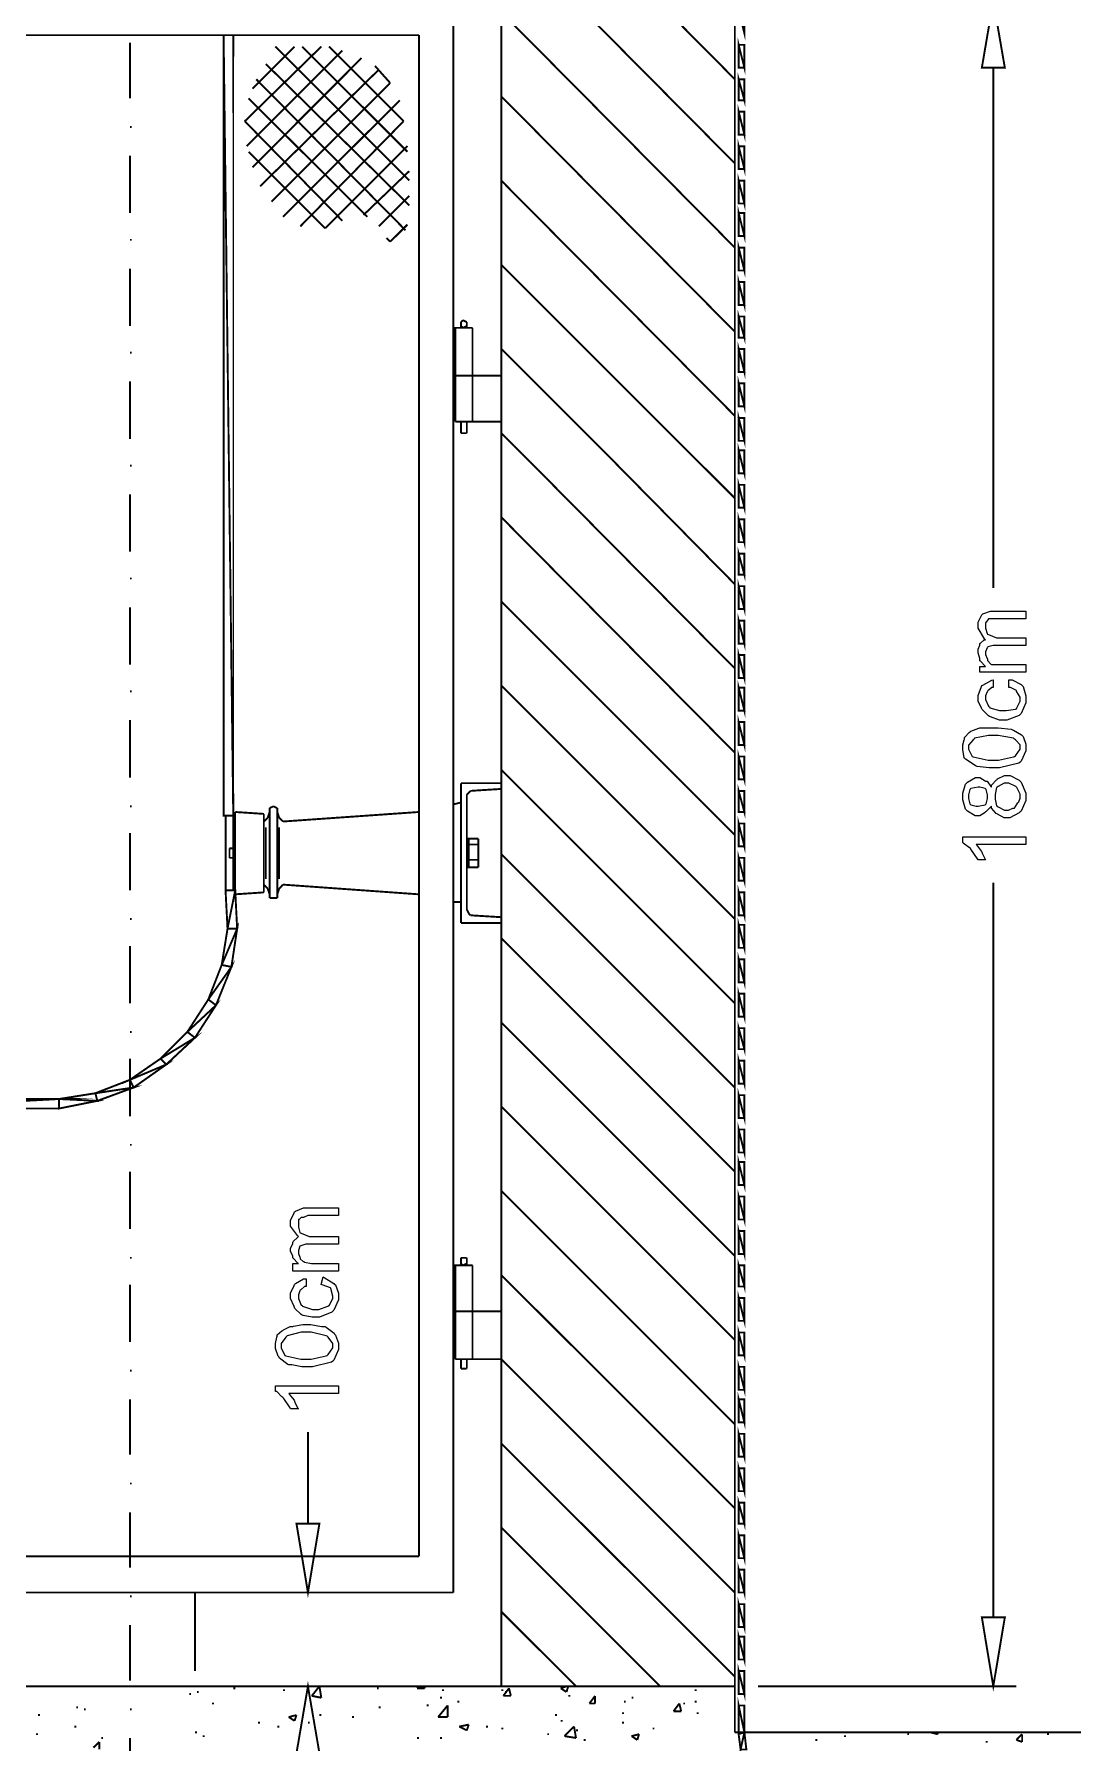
# Model space of a CAD drawing. Extents: x 0 to 210, y 0 to 297.
# Drawn here: x 138.98 to 161.99, y 159.35 to 197.21 of the extents above; entities that cross this region are included whole.
import ezdxf

# ---------------------------------------------------------------- set-up
doc = ezdxf.new("R2010")
doc.units = 0
doc.header["$MEASUREMENT"] = 0
for name, color, linetype in [('C00-00-00-BLACK', 7, 'Continuous'), ('C00-00-FF', 5, 'Continuous'), ('C00-7E-FF', 150, 'Continuous'), ('C00-FF-00', 3, 'Continuous'), ('CFF-00-00', 1, 'Continuous'), ('CFF-7E-00', 30, 'Continuous')]:
    doc.layers.add(name, color=color, linetype=linetype)

msp = doc.modelspace()

# ---------------------------------------------------------------- linework, layer by layer
at = {"layer": 'C00-00-00-BLACK', "const_width": 0.0423}
for points in [[(149.331, 262.549), (149.331, 160.605)], [(154.503, 262.295), (154.503, 159.586)], [(154.503, 196.209), (149.331, 201.425)], [(154.503, 194.345), (149.331, 199.559)], [(148.27, 162.682), (148.27, 197.948)], [(154.503, 192.479), (149.331, 197.693)], [(116.334, 197.186), (147.505, 197.186)], [(141.103, 195.786), (141.103, 197.017)], [(143.179, 197.186), (143.393, 197.186)], [(145.343, 196.933), (143.648, 195.279)], [(145.809, 196.847), (143.69, 194.728)], [(144.75, 196.933), (143.818, 195.998)], [(147.293, 193.963), (144.325, 196.933)], [(147.252, 194.601), (144.92, 196.933)], [(145.513, 196.933), (147.166, 195.279)], [(147.505, 163.486), (147.505, 197.186)], [(146.235, 196.678), (143.818, 194.259)], [(147.293, 193.413), (144.114, 196.548)], [(146.87, 196.125), (146.531, 196.505)], [(147.209, 192.863), (143.902, 196.209)], [(146.616, 196.421), (143.986, 193.836)], [(146.87, 196.125), (144.241, 193.497)], [(146.363, 193.16), (143.732, 195.786)], [(147.082, 195.743), (144.494, 193.16)], [(154.503, 190.616), (149.331, 195.829)], [(141.103, 195.151), (141.144, 195.151)], [(145.809, 193.074), (143.648, 195.279)], [(147.166, 195.279), (144.877, 192.948)], [(145.428, 192.905), (143.732, 194.601)], [(147.252, 194.728), (145.428, 192.905)], [(141.103, 193.244), (141.103, 194.514)], [(147.293, 194.175), (146.278, 193.201)], [(154.503, 188.751), (149.331, 193.963)], [(147.293, 193.625), (146.616, 192.948)], [(146.87, 192.609), (146.786, 192.694)], [(147.252, 192.99), (146.87, 192.609)], [(141.103, 192.651), (141.144, 192.651)], [(141.103, 190.744), (141.103, 192.013)], [(154.503, 186.928), (149.331, 192.098)], [(148.481, 190.871), (148.439, 190.828)], [(148.439, 190.828), (148.439, 190.785)], [(148.439, 190.701), (148.439, 190.785)], [(148.439, 190.785), (148.439, 190.744)], [(148.566, 190.828), (148.481, 190.871)], [(148.566, 190.785), (148.566, 190.828)], [(148.566, 190.701), (148.566, 190.785)], [(148.566, 190.744), (148.566, 190.785)], [(148.566, 190.701), (148.566, 190.785)], [(148.27, 190.701), (148.693, 190.701)], [(148.27, 190.701), (148.27, 189.64)], [(148.313, 189.64), (148.27, 190.701)], [(148.27, 190.701), (148.313, 190.701)], [(148.313, 189.64), (148.27, 190.701)], [(148.313, 190.701), (148.313, 189.64)], [(148.313, 188.625), (148.313, 190.701)], [(148.439, 190.744), (148.439, 190.701)], [(148.439, 190.744), (148.481, 190.701)], [(148.481, 190.701), (148.566, 190.744)], [(148.693, 188.625), (148.693, 190.701)], [(141.103, 190.149), (141.144, 190.149)], [(151.831, 187.733), (149.331, 190.233)], [(148.27, 189.64), (149.331, 189.64)], [(148.27, 189.64), (148.313, 189.64)], [(141.103, 188.24), (141.103, 189.513)], [(148.313, 188.625), (149.331, 188.625)], [(148.439, 188.625), (148.439, 188.367)], [(148.566, 188.625), (148.566, 188.367)], [(148.439, 188.367), (148.566, 188.367)], [(149.967, 187.733), (149.331, 188.367)], [(141.103, 187.647), (141.144, 187.647)], [(154.503, 183.155), (149.967, 187.733)], [(154.503, 185.021), (151.831, 187.733)], [(141.103, 185.74), (141.103, 187.012)], [(154.503, 181.289), (149.331, 186.505)], [(141.103, 185.148), (141.144, 185.148)], [(141.103, 183.241), (141.103, 184.512)], [(154.503, 179.468), (149.331, 184.639)], [(141.103, 182.646), (141.144, 182.646)], [(154.503, 177.602), (149.331, 182.775)], [(141.103, 180.739), (141.103, 182.01)], [(149.331, 180.613), (148.439, 180.613)], [(148.439, 180.613), (148.439, 177.517)], [(154.503, 175.736), (149.331, 180.909)], [(148.439, 180.187), (148.27, 180.144)], [(148.609, 180.4), (148.566, 180.356)], [(148.566, 180.356), (148.566, 177.814)], [(148.65, 180.443), (148.609, 180.4)], [(149.331, 180.486), (148.65, 180.443)], [(141.103, 180.101), (141.144, 180.101)], [(143.222, 179.891), (143.222, 178.237)], [(143.436, 179.891), (143.222, 179.891)], [(143.393, 179.891), (143.393, 178.237)], [(143.436, 179.975), (144.071, 179.933)], [(143.436, 179.975), (143.436, 178.151)], [(144.071, 179.933), (144.071, 178.194)], [(144.155, 179.848), (144.071, 179.764)], [(144.198, 179.975), (144.155, 179.848)], [(144.282, 180.101), (144.198, 180.06)], [(144.198, 180.06), (144.198, 179.975)], [(144.198, 179.975), (144.198, 178.151)], [(144.367, 180.06), (144.282, 180.101)], [(144.367, 179.975), (144.367, 180.06)], [(144.367, 179.975), (144.367, 178.151)], [(144.367, 179.975), (144.41, 179.848)], [(144.41, 179.848), (144.494, 179.764)], [(147.505, 179.975), (144.494, 179.764)], [(141.103, 178.237), (141.103, 179.509)], [(144.114, 179.636), (144.114, 178.493)], [(144.41, 179.636), (144.41, 178.493)], [(143.309, 179.171), (143.309, 178.959)], [(143.393, 179.171), (143.309, 179.171)], [(143.309, 179.171), (143.309, 179.002)], [(143.309, 179.002), (143.309, 179.171)], [(143.309, 179.171), (143.352, 179.171)], [(148.82, 179.382), (148.566, 179.382)], [(148.609, 179.382), (148.609, 178.747)], [(148.82, 179.255), (148.609, 179.255)], [(148.82, 179.382), (148.82, 178.747)], [(154.503, 173.871), (149.331, 179.043)], [(143.309, 178.959), (143.309, 179.002)], [(143.309, 178.959), (143.393, 178.959)], [(148.82, 178.747), (148.566, 178.747)], [(148.82, 178.916), (148.609, 178.916)], [(144.155, 178.279), (144.071, 178.366)], [(144.198, 178.151), (144.155, 178.279)], [(144.367, 178.151), (144.41, 178.279)], [(144.41, 178.279), (144.452, 178.321)], [(144.452, 178.321), (144.494, 178.366)], [(144.494, 178.366), (147.505, 178.151)], [(143.436, 178.237), (143.222, 178.237)], [(143.436, 178.151), (144.071, 178.194)], [(144.198, 178.151), (144.198, 178.067)], [(144.198, 178.067), (144.282, 178.067)], [(144.282, 178.067), (144.367, 178.067)], [(144.367, 178.067), (144.367, 178.151)], [(148.439, 177.982), (148.27, 177.982)], [(141.103, 177.602), (141.144, 177.602)], [(148.566, 177.814), (148.609, 177.728)], [(148.609, 177.728), (148.65, 177.686)], [(149.331, 177.644), (148.65, 177.686)], [(149.331, 177.517), (148.439, 177.517)], [(154.503, 172.005), (149.331, 177.178)], [(141.103, 175.736), (141.103, 177.009)], [(154.503, 170.141), (149.331, 175.313)], [(141.103, 175.102), (141.144, 175.102)], [(141.103, 173.236), (141.103, 174.509)], [(154.503, 168.278), (149.331, 173.448)], [(141.103, 172.601), (141.144, 172.601)], [(141.103, 170.736), (141.103, 172.005)], [(154.503, 166.412), (149.331, 171.582)], [(141.103, 170.098), (141.144, 170.098)], [(148.481, 170.098), (148.439, 170.098)], [(148.439, 170.098), (148.439, 170.013)], [(148.439, 169.929), (148.439, 170.013)], [(148.439, 170.013), (148.439, 169.972)], [(148.439, 169.972), (148.481, 169.929)], [(148.566, 170.098), (148.481, 170.098)], [(148.481, 169.929), (148.566, 169.972)], [(148.566, 170.013), (148.566, 170.098)], [(148.566, 169.929), (148.566, 170.013)], [(148.566, 169.972), (148.566, 170.013)], [(148.27, 169.929), (148.693, 169.929)], [(148.27, 169.929), (148.27, 168.913)], [(148.313, 168.913), (148.27, 169.929)], [(148.27, 169.929), (148.313, 169.929)], [(148.313, 168.913), (148.27, 169.929)], [(148.313, 167.852), (148.313, 169.929)], [(148.313, 169.929), (148.313, 168.913)], [(148.693, 167.852), (148.693, 169.929)], [(154.503, 164.548), (149.331, 169.716)], [(141.103, 168.235), (141.103, 169.505)], [(148.27, 168.913), (149.331, 168.913)], [(148.27, 168.913), (148.313, 168.913)], [(148.313, 167.852), (149.331, 167.852)], [(148.439, 167.852), (148.439, 167.64)], [(148.566, 167.852), (148.566, 167.64)], [(154.503, 162.682), (149.331, 167.852)], [(141.103, 167.597), (141.144, 167.597)], [(148.439, 167.64), (148.566, 167.64)], [(141.103, 165.733), (141.103, 166.963)], [(154.503, 160.817), (149.331, 165.986)], [(141.103, 165.097), (141.144, 165.097)], [(141.103, 163.231), (141.103, 164.462)], [(152.849, 160.605), (149.331, 164.122)], [(122.949, 163.486), (147.505, 163.486)], [(122.949, 162.682), (148.27, 162.682)], [(148.27, 162.682), (122.949, 162.682)], [(141.103, 162.597), (141.144, 162.597)], [(142.544, 162.682), (142.544, 160.944)], [(150.985, 160.605), (149.331, 162.258)], [(141.103, 160.732), (141.103, 161.96)], [(154.503, 160.605), (64.2112, 160.605)], [(143.393, 160.562), (143.436, 160.562)], [(144.494, 160.52), (144.537, 160.52)], [(145.132, 160.393), (145.302, 160.605)], [(145.343, 160.351), (145.302, 160.605)], [(146.574, 160.562), (146.616, 160.562)], [(147.463, 160.562), (147.505, 160.605)], [(147.463, 160.562), (147.635, 160.562)], [(147.635, 160.562), (147.635, 160.605)], [(148.016, 160.52), (148.058, 160.52)], [(149.331, 160.52), (149.374, 160.52)], [(149.374, 160.393), (149.501, 160.562)], [(149.542, 160.393), (149.501, 160.562)], [(150.646, 160.562), (150.773, 160.605)], [(150.646, 160.562), (150.773, 160.478)], [(150.773, 160.478), (150.815, 160.605)], [(151.027, 160.605), (151.069, 160.605)], [(153.614, 160.52), (153.657, 160.52)], [(139.915, 160.139), (139.956, 160.139)], [(142.417, 160.435), (142.46, 160.435)], [(142.587, 160.478), (142.628, 160.478)], [(142.925, 160.223), (142.967, 160.223)], [(145.132, 160.393), (145.343, 160.351)], [(146.616, 160.139), (146.659, 160.139)], [(147.677, 160.182), (147.72, 160.182)], [(147.931, 159.924), (148.143, 160.182)], [(147.974, 160.351), (148.016, 160.351)], [(148.143, 159.924), (148.143, 160.182)], [(148.354, 160.266), (148.397, 160.266)], [(149.374, 160.393), (149.542, 160.393)], [(149.374, 160.393), (149.415, 160.393)], [(149.415, 160.478), (149.458, 160.478)], [(150.815, 160.393), (150.858, 160.393)], [(151.281, 160.223), (151.408, 160.393)], [(151.281, 160.223), (151.408, 160.223)], [(151.408, 160.223), (151.408, 160.393)], [(152.046, 160.266), (152.087, 160.266)], [(152.215, 160.351), (152.257, 160.351)], [(153.145, 160.052), (153.274, 160.223)], [(153.315, 160.052), (153.274, 160.223)], [(153.361, 160.223), (153.403, 160.223)], [(153.614, 160.266), (153.657, 160.266)], [(139.067, 159.967), (139.11, 159.967)], [(140.083, 160.096), (140.126, 160.096)], [(141.103, 160.096), (141.144, 160.096)], [(143.944, 159.797), (143.986, 159.797)], [(144.621, 159.924), (144.793, 159.967)], [(144.621, 159.924), (144.75, 159.84)], [(144.75, 159.84), (144.793, 159.967)], [(145.047, 159.797), (145.089, 159.797)], [(145.302, 159.967), (145.343, 159.967)], [(146.021, 159.924), (146.064, 159.924)], [(147.931, 159.924), (148.143, 159.924)], [(148.397, 159.713), (148.609, 159.756)], [(148.566, 159.628), (148.609, 159.756)], [(150.519, 159.967), (150.562, 159.967)], [(150.646, 159.84), (150.688, 159.84)], [(152.003, 160.009), (152.046, 160.009)], [(152.003, 159.797), (152.046, 159.797)], [(153.145, 160.052), (153.315, 160.052)], [(153.657, 160.009), (153.7, 160.009)], [(139.025, 159.544), (139.067, 159.544)], [(139.872, 159.713), (139.915, 159.713)], [(140.295, 159.247), (140.425, 159.374)], [(140.425, 159.205), (140.425, 159.374)], [(140.468, 159.46), (140.51, 159.46)], [(141.103, 158.232), (141.103, 159.46)], [(142.544, 159.586), (142.587, 159.586)], [(142.714, 159.501), (142.756, 159.501)], [(144.367, 159.713), (144.41, 159.713)], [(147.463, 159.46), (147.505, 159.46)], [(147.974, 159.46), (148.016, 159.46)], [(148.397, 159.713), (148.566, 159.628)], [(148.989, 159.713), (149.035, 159.713)], [(149.331, 159.67), (149.374, 159.67)], [(150.347, 159.544), (150.39, 159.544)], [(150.73, 159.501), (150.942, 159.713)], [(150.73, 159.501), (150.985, 159.46)], [(150.985, 159.46), (150.942, 159.713)], [(150.985, 159.628), (151.027, 159.628)], [(151.154, 159.417), (151.196, 159.417)], [(152.215, 159.501), (152.383, 159.544)], [(152.215, 159.501), (152.342, 159.417)], [(152.342, 159.417), (152.383, 159.544)], [(152.681, 159.67), (152.722, 159.67)], [(166.973, 159.586), (154.503, 159.586)], [(156.286, 159.417), (156.329, 159.417)], [(156.921, 159.501), (156.964, 159.501)], [(158.321, 159.544), (158.364, 159.544)], [(158.83, 159.586), (158.871, 159.586)], [(158.83, 159.586), (158.998, 159.544)], [(158.998, 159.544), (158.998, 159.586)], [(160.059, 159.374), (160.102, 159.374)], [(160.74, 159.417), (160.867, 159.544)], [(160.74, 159.417), (160.867, 159.374)], [(160.867, 159.374), (160.867, 159.544)], [(161.417, 159.544), (161.459, 159.544)]]:
    msp.add_lwpolyline(points, dxfattribs=at)
at = {"layer": 'C00-00-FF', "const_width": 0.0423}
msp.add_lwpolyline([(141.103, 161.324), (141.103, 160.732)], dxfattribs=at)
at = {"layer": 'C00-7E-FF', "const_width": 0.0423}
for points in [[(159.975, 196.464), (160.484, 196.464), (160.228, 197.948), (159.975, 196.464)], [(144.793, 164.209), (145.302, 164.209), (145.047, 162.682), (144.793, 164.209)], [(159.975, 162.132), (160.484, 162.132), (160.228, 160.605), (159.975, 162.132)], [(144.793, 159.121), (145.302, 159.121), (145.047, 160.605), (144.793, 159.121)]]:
    msp.add_lwpolyline(points, close=True, dxfattribs=at)
at = {"layer": 'C00-7E-FF'}
for points in [[(159.975, 196.464), (160.484, 196.464), (160.228, 197.948), (159.975, 196.464)], [(144.793, 164.209), (145.302, 164.209), (145.047, 162.682), (144.793, 164.209)], [(159.975, 162.132), (160.484, 162.132), (160.228, 160.605), (159.975, 162.132)], [(144.793, 159.121), (145.302, 159.121), (145.047, 160.605), (144.793, 159.121)]]:
    msp.add_lwpolyline(points, close=True, dxfattribs=at)
at = {"layer": 'C00-7E-FF', "const_width": 0.0423}
for points in [[(160.228, 196.464), (160.228, 184.936)], [(160.228, 162.132), (160.228, 178.409)], [(145.047, 164.209), (145.047, 166.242)], [(143.053, 162.682), (145.513, 162.682)], [(143.053, 160.605), (145.513, 160.605)], [(155.014, 160.605), (160.74, 160.605)]]:
    msp.add_lwpolyline(points, dxfattribs=at)
at = {"layer": 'C00-FF-00', "const_width": 0.0423}
for points in [[(154.715, 197.229), (154.588, 197.736), (154.715, 197.736), (154.715, 197.229)], [(154.715, 196.464), (154.588, 196.971), (154.715, 196.971), (154.715, 196.464)], [(154.588, 196.464), (154.715, 196.464), (154.588, 196.971), (154.588, 196.464)], [(154.715, 195.743), (154.588, 196.209), (154.715, 196.209), (154.715, 195.743)], [(154.588, 195.743), (154.715, 195.743), (154.588, 196.209), (154.588, 195.743)], [(154.715, 194.981), (154.588, 195.49), (154.715, 195.49), (154.715, 194.981)], [(154.588, 194.981), (154.715, 194.981), (154.588, 195.49), (154.588, 194.981)], [(154.715, 194.218), (154.588, 194.725), (154.715, 194.725), (154.715, 194.218)], [(154.588, 194.218), (154.715, 194.218), (154.588, 194.725), (154.588, 194.218)], [(154.715, 193.456), (154.588, 193.963), (154.715, 193.963), (154.715, 193.456)], [(154.588, 193.456), (154.715, 193.456), (154.588, 193.963), (154.588, 193.456)], [(154.715, 192.735), (154.588, 193.244), (154.715, 193.244), (154.715, 192.735)], [(154.588, 192.735), (154.715, 192.735), (154.588, 193.244), (154.588, 192.735)], [(154.715, 191.972), (154.588, 192.479), (154.715, 192.479), (154.715, 191.972)], [(154.588, 191.972), (154.715, 191.972), (154.588, 192.479), (154.588, 191.972)], [(154.715, 191.21), (154.588, 191.717), (154.715, 191.717), (154.715, 191.21)], [(154.588, 191.21), (154.715, 191.21), (154.588, 191.717), (154.588, 191.21)], [(154.715, 190.486), (154.588, 190.952), (154.715, 190.952), (154.715, 190.486)], [(154.588, 190.486), (154.715, 190.486), (154.588, 190.952), (154.588, 190.486)], [(154.715, 189.724), (154.588, 190.233), (154.715, 190.233), (154.715, 189.724)], [(154.588, 189.724), (154.715, 189.724), (154.588, 190.233), (154.588, 189.724)], [(154.715, 188.962), (154.588, 189.471), (154.715, 189.471), (154.715, 188.962)], [(154.588, 188.962), (154.715, 188.962), (154.588, 189.471), (154.588, 188.962)], [(154.715, 188.199), (154.588, 188.706), (154.715, 188.706), (154.715, 188.199)], [(154.588, 188.199), (154.715, 188.199), (154.588, 188.706), (154.588, 188.199)], [(154.588, 187.478), (154.715, 187.478), (154.588, 187.986), (154.588, 187.478)], [(154.715, 187.478), (154.588, 187.986), (154.715, 187.986), (154.715, 187.478)], [(154.588, 186.716), (154.715, 186.716), (154.588, 187.224), (154.588, 186.716)], [(154.715, 186.716), (154.588, 187.224), (154.715, 187.224), (154.715, 186.716)], [(154.588, 185.952), (154.715, 185.952), (154.588, 186.46), (154.588, 185.952)], [(154.715, 185.952), (154.588, 186.46), (154.715, 186.46), (154.715, 185.952)], [(154.715, 185.232), (154.588, 185.698), (154.715, 185.698), (154.715, 185.232)], [(154.588, 185.232), (154.715, 185.232), (154.588, 185.698), (154.588, 185.232)], [(154.588, 184.47), (154.715, 184.47), (154.588, 184.978), (154.588, 184.47)], [(154.715, 184.47), (154.588, 184.978), (154.715, 184.978), (154.715, 184.47)], [(154.588, 183.705), (154.715, 183.705), (154.588, 184.213), (154.588, 183.705)], [(154.715, 183.705), (154.588, 184.213), (154.715, 184.213), (154.715, 183.705)], [(154.588, 182.943), (154.715, 182.943), (154.588, 183.452), (154.588, 182.943)], [(154.715, 182.943), (154.588, 183.452), (154.715, 183.452), (154.715, 182.943)], [(154.588, 182.221), (154.715, 182.221), (154.588, 182.729), (154.588, 182.221)], [(154.715, 182.221), (154.588, 182.729), (154.715, 182.729), (154.715, 182.221)], [(154.588, 181.459), (154.715, 181.459), (154.588, 181.967), (154.588, 181.459)], [(154.715, 181.459), (154.588, 181.967), (154.715, 181.967), (154.715, 181.459)], [(154.588, 180.697), (154.715, 180.697), (154.588, 181.205), (154.588, 180.697)], [(154.715, 180.697), (154.588, 181.205), (154.715, 181.205), (154.715, 180.697)], [(154.588, 179.975), (154.715, 179.975), (154.588, 180.44), (154.588, 179.975)], [(154.715, 179.975), (154.588, 180.44), (154.715, 180.44), (154.715, 179.975)], [(154.588, 179.213), (154.715, 179.213), (154.588, 179.721), (154.588, 179.213)], [(154.715, 179.213), (154.588, 179.721), (154.715, 179.721), (154.715, 179.213)], [(154.588, 178.451), (154.715, 178.451), (154.588, 178.959), (154.588, 178.451)], [(154.715, 178.451), (154.588, 178.959), (154.715, 178.959), (154.715, 178.451)], [(154.588, 177.686), (154.715, 177.686), (154.588, 178.194), (154.588, 177.686)], [(154.715, 177.686), (154.588, 178.194), (154.715, 178.194), (154.715, 177.686)], [(154.588, 176.966), (154.715, 176.966), (154.588, 177.475), (154.588, 176.966)], [(154.715, 176.966), (154.588, 177.475), (154.715, 177.475), (154.715, 176.966)], [(154.588, 176.202), (154.715, 176.202), (154.588, 176.71), (154.588, 176.202)], [(154.715, 176.202), (154.588, 176.71), (154.715, 176.71), (154.715, 176.202)], [(154.588, 175.44), (154.715, 175.44), (154.588, 175.948), (154.588, 175.44)], [(154.715, 175.44), (154.588, 175.948), (154.715, 175.948), (154.715, 175.44)], [(154.588, 174.72), (154.715, 174.72), (154.588, 175.186), (154.588, 174.72)], [(154.715, 174.72), (154.588, 175.186), (154.715, 175.186), (154.715, 174.72)], [(154.588, 173.955), (154.715, 173.955), (154.588, 174.464), (154.588, 173.955)], [(154.715, 173.955), (154.588, 174.464), (154.715, 174.464), (154.715, 173.955)], [(154.588, 173.193), (154.715, 173.193), (154.588, 173.702), (154.588, 173.193)], [(154.715, 173.193), (154.588, 173.702), (154.715, 173.702), (154.715, 173.193)], [(154.588, 172.431), (154.715, 172.431), (154.588, 172.94), (154.588, 172.431)], [(154.715, 172.431), (154.588, 172.94), (154.715, 172.94), (154.715, 172.431)], [(154.588, 171.709), (154.715, 171.709), (154.588, 172.218), (154.588, 171.709)], [(154.715, 171.709), (154.588, 172.218), (154.715, 172.218), (154.715, 171.709)], [(154.588, 170.947), (154.715, 170.947), (154.588, 171.456), (154.588, 170.947)], [(154.715, 170.947), (154.588, 171.456), (154.715, 171.456), (154.715, 170.947)], [(154.588, 170.182), (154.715, 170.182), (154.588, 170.691), (154.588, 170.182)], [(154.715, 170.182), (154.588, 170.691), (154.715, 170.691), (154.715, 170.182)], [(154.588, 169.463), (154.715, 169.463), (154.588, 169.929), (154.588, 169.463)], [(154.715, 169.463), (154.588, 169.929), (154.715, 169.929), (154.715, 169.463)], [(154.715, 168.701), (154.588, 169.209), (154.715, 169.209), (154.715, 168.701)], [(154.588, 168.701), (154.715, 168.701), (154.588, 169.209), (154.588, 168.701)], [(154.715, 167.936), (154.588, 168.444), (154.715, 168.444), (154.715, 167.936)], [(154.588, 167.936), (154.715, 167.936), (154.588, 168.444), (154.588, 167.936)], [(154.715, 167.174), (154.588, 167.682), (154.715, 167.682), (154.715, 167.174)], [(154.588, 167.174), (154.715, 167.174), (154.588, 167.682), (154.588, 167.174)], [(154.715, 166.455), (154.588, 166.963), (154.715, 166.963), (154.715, 166.455)], [(154.588, 166.455), (154.715, 166.455), (154.588, 166.963), (154.588, 166.455)], [(154.715, 165.69), (154.588, 166.198), (154.715, 166.198), (154.715, 165.69)], [(154.588, 165.69), (154.715, 165.69), (154.588, 166.198), (154.588, 165.69)], [(154.715, 164.928), (154.588, 165.436), (154.715, 165.436), (154.715, 164.928)], [(154.588, 164.928), (154.715, 164.928), (154.588, 165.436), (154.588, 164.928)], [(154.715, 164.209), (154.588, 164.674), (154.715, 164.674), (154.715, 164.209)], [(154.588, 164.209), (154.715, 164.209), (154.588, 164.674), (154.588, 164.209)], [(154.715, 163.444), (154.588, 163.952), (154.715, 163.952), (154.715, 163.444)], [(154.588, 163.444), (154.715, 163.444), (154.588, 163.952), (154.588, 163.444)], [(154.715, 162.682), (154.588, 163.19), (154.715, 163.19), (154.715, 162.682)], [(154.588, 162.682), (154.715, 162.682), (154.588, 163.19), (154.588, 162.682)], [(154.715, 161.917), (154.588, 162.425), (154.715, 162.425), (154.715, 161.917)], [(154.588, 161.917), (154.715, 161.917), (154.588, 162.425), (154.588, 161.917)], [(154.715, 161.198), (154.588, 161.706), (154.715, 161.706), (154.715, 161.198)], [(154.588, 161.198), (154.715, 161.198), (154.588, 161.706), (154.588, 161.198)], [(154.715, 160.435), (154.588, 160.944), (154.715, 160.944), (154.715, 160.435)], [(154.588, 160.435), (154.715, 160.435), (154.588, 160.944), (154.588, 160.435)], [(154.715, 159.586), (154.588, 160.179), (154.715, 160.179), (154.715, 159.586)], [(154.588, 159.586), (154.715, 159.586), (154.588, 160.179), (154.588, 159.586)], [(154.631, 159.205), (154.715, 159.586), (154.588, 159.544), (154.631, 159.205)], [(154.758, 159.205), (154.631, 159.205), (154.715, 159.586), (154.758, 159.205)]]:
    msp.add_lwpolyline(points, close=True, dxfattribs=at)
at = {"layer": 'C00-FF-00'}
for points in [[(154.588, 196.464), (154.715, 196.464), (154.588, 196.971), (154.588, 196.464)], [(154.715, 196.464), (154.588, 196.971), (154.715, 196.971), (154.715, 196.464)], [(154.588, 195.743), (154.715, 195.743), (154.588, 196.209), (154.588, 195.743)], [(154.715, 195.743), (154.588, 196.209), (154.715, 196.209), (154.715, 195.743)], [(154.588, 194.981), (154.715, 194.981), (154.588, 195.49), (154.588, 194.981)], [(154.715, 194.981), (154.588, 195.49), (154.715, 195.49), (154.715, 194.981)], [(154.588, 194.218), (154.715, 194.218), (154.588, 194.725), (154.588, 194.218)], [(154.715, 194.218), (154.588, 194.725), (154.715, 194.725), (154.715, 194.218)], [(154.588, 193.456), (154.715, 193.456), (154.588, 193.963), (154.588, 193.456)], [(154.715, 193.456), (154.588, 193.963), (154.715, 193.963), (154.715, 193.456)], [(154.588, 192.735), (154.715, 192.735), (154.588, 193.244), (154.588, 192.735)], [(154.715, 192.735), (154.588, 193.244), (154.715, 193.244), (154.715, 192.735)], [(154.588, 191.972), (154.715, 191.972), (154.588, 192.479), (154.588, 191.972)], [(154.715, 191.972), (154.588, 192.479), (154.715, 192.479), (154.715, 191.972)], [(154.588, 191.21), (154.715, 191.21), (154.588, 191.717), (154.588, 191.21)], [(154.715, 191.21), (154.588, 191.717), (154.715, 191.717), (154.715, 191.21)], [(154.588, 190.486), (154.715, 190.486), (154.588, 190.952), (154.588, 190.486)], [(154.715, 190.486), (154.588, 190.952), (154.715, 190.952), (154.715, 190.486)], [(154.588, 189.724), (154.715, 189.724), (154.588, 190.233), (154.588, 189.724)], [(154.715, 189.724), (154.588, 190.233), (154.715, 190.233), (154.715, 189.724)], [(154.588, 188.962), (154.715, 188.962), (154.588, 189.471), (154.588, 188.962)], [(154.715, 188.962), (154.588, 189.471), (154.715, 189.471), (154.715, 188.962)], [(154.588, 188.199), (154.715, 188.199), (154.588, 188.706), (154.588, 188.199)], [(154.715, 188.199), (154.588, 188.706), (154.715, 188.706), (154.715, 188.199)], [(154.588, 187.478), (154.715, 187.478), (154.588, 187.986), (154.588, 187.478)], [(154.715, 187.478), (154.588, 187.986), (154.715, 187.986), (154.715, 187.478)], [(154.588, 186.716), (154.715, 186.716), (154.588, 187.224), (154.588, 186.716)], [(154.715, 186.716), (154.588, 187.224), (154.715, 187.224), (154.715, 186.716)], [(154.588, 185.952), (154.715, 185.952), (154.588, 186.46), (154.588, 185.952)], [(154.715, 185.952), (154.588, 186.46), (154.715, 186.46), (154.715, 185.952)], [(154.588, 185.232), (154.715, 185.232), (154.588, 185.698), (154.588, 185.232)], [(154.715, 185.232), (154.588, 185.698), (154.715, 185.698), (154.715, 185.232)], [(154.588, 184.47), (154.715, 184.47), (154.588, 184.978), (154.588, 184.47)], [(154.715, 184.47), (154.588, 184.978), (154.715, 184.978), (154.715, 184.47)], [(154.588, 183.705), (154.715, 183.705), (154.588, 184.213), (154.588, 183.705)], [(154.715, 183.705), (154.588, 184.213), (154.715, 184.213), (154.715, 183.705)], [(154.588, 182.943), (154.715, 182.943), (154.588, 183.452), (154.588, 182.943)], [(154.715, 182.943), (154.588, 183.452), (154.715, 183.452), (154.715, 182.943)], [(154.588, 182.221), (154.715, 182.221), (154.588, 182.729), (154.588, 182.221)], [(154.715, 182.221), (154.588, 182.729), (154.715, 182.729), (154.715, 182.221)], [(154.588, 181.459), (154.715, 181.459), (154.588, 181.967), (154.588, 181.459)], [(154.715, 181.459), (154.588, 181.967), (154.715, 181.967), (154.715, 181.459)], [(154.588, 180.697), (154.715, 180.697), (154.588, 181.205), (154.588, 180.697)], [(154.715, 180.697), (154.588, 181.205), (154.715, 181.205), (154.715, 180.697)], [(154.588, 179.975), (154.715, 179.975), (154.588, 180.44), (154.588, 179.975)], [(154.715, 179.975), (154.588, 180.44), (154.715, 180.44), (154.715, 179.975)], [(154.588, 179.213), (154.715, 179.213), (154.588, 179.721), (154.588, 179.213)], [(154.715, 179.213), (154.588, 179.721), (154.715, 179.721), (154.715, 179.213)], [(154.588, 178.451), (154.715, 178.451), (154.588, 178.959), (154.588, 178.451)], [(154.715, 178.451), (154.588, 178.959), (154.715, 178.959), (154.715, 178.451)], [(154.588, 177.686), (154.715, 177.686), (154.588, 178.194), (154.588, 177.686)], [(154.715, 177.686), (154.588, 178.194), (154.715, 178.194), (154.715, 177.686)], [(154.588, 176.966), (154.715, 176.966), (154.588, 177.475), (154.588, 176.966)], [(154.715, 176.966), (154.588, 177.475), (154.715, 177.475), (154.715, 176.966)], [(154.588, 176.202), (154.715, 176.202), (154.588, 176.71), (154.588, 176.202)], [(154.715, 176.202), (154.588, 176.71), (154.715, 176.71), (154.715, 176.202)], [(154.588, 175.44), (154.715, 175.44), (154.588, 175.948), (154.588, 175.44)], [(154.715, 175.44), (154.588, 175.948), (154.715, 175.948), (154.715, 175.44)], [(154.588, 174.72), (154.715, 174.72), (154.588, 175.186), (154.588, 174.72)], [(154.715, 174.72), (154.588, 175.186), (154.715, 175.186), (154.715, 174.72)], [(154.588, 173.955), (154.715, 173.955), (154.588, 174.464), (154.588, 173.955)], [(154.715, 173.955), (154.588, 174.464), (154.715, 174.464), (154.715, 173.955)], [(154.588, 173.193), (154.715, 173.193), (154.588, 173.702), (154.588, 173.193)], [(154.715, 173.193), (154.588, 173.702), (154.715, 173.702), (154.715, 173.193)], [(154.588, 172.431), (154.715, 172.431), (154.588, 172.94), (154.588, 172.431)], [(154.715, 172.431), (154.588, 172.94), (154.715, 172.94), (154.715, 172.431)], [(154.588, 171.709), (154.715, 171.709), (154.588, 172.218), (154.588, 171.709)], [(154.715, 171.709), (154.588, 172.218), (154.715, 172.218), (154.715, 171.709)], [(154.588, 170.947), (154.715, 170.947), (154.588, 171.456), (154.588, 170.947)], [(154.715, 170.947), (154.588, 171.456), (154.715, 171.456), (154.715, 170.947)], [(154.588, 170.182), (154.715, 170.182), (154.588, 170.691), (154.588, 170.182)], [(154.715, 170.182), (154.588, 170.691), (154.715, 170.691), (154.715, 170.182)], [(154.588, 169.463), (154.715, 169.463), (154.588, 169.929), (154.588, 169.463)], [(154.715, 169.463), (154.588, 169.929), (154.715, 169.929), (154.715, 169.463)], [(154.588, 168.701), (154.715, 168.701), (154.588, 169.209), (154.588, 168.701)], [(154.715, 168.701), (154.588, 169.209), (154.715, 169.209), (154.715, 168.701)], [(154.588, 167.936), (154.715, 167.936), (154.588, 168.444), (154.588, 167.936)], [(154.715, 167.936), (154.588, 168.444), (154.715, 168.444), (154.715, 167.936)], [(154.588, 167.174), (154.715, 167.174), (154.588, 167.682), (154.588, 167.174)], [(154.715, 167.174), (154.588, 167.682), (154.715, 167.682), (154.715, 167.174)], [(154.588, 166.455), (154.715, 166.455), (154.588, 166.963), (154.588, 166.455)], [(154.715, 166.455), (154.588, 166.963), (154.715, 166.963), (154.715, 166.455)], [(154.588, 165.69), (154.715, 165.69), (154.588, 166.198), (154.588, 165.69)], [(154.715, 165.69), (154.588, 166.198), (154.715, 166.198), (154.715, 165.69)], [(154.588, 164.928), (154.715, 164.928), (154.588, 165.436), (154.588, 164.928)], [(154.715, 164.928), (154.588, 165.436), (154.715, 165.436), (154.715, 164.928)], [(154.588, 164.209), (154.715, 164.209), (154.588, 164.674), (154.588, 164.209)], [(154.715, 164.209), (154.588, 164.674), (154.715, 164.674), (154.715, 164.209)], [(154.588, 163.444), (154.715, 163.444), (154.588, 163.952), (154.588, 163.444)], [(154.715, 163.444), (154.588, 163.952), (154.715, 163.952), (154.715, 163.444)], [(154.588, 162.682), (154.715, 162.682), (154.588, 163.19), (154.588, 162.682)], [(154.715, 162.682), (154.588, 163.19), (154.715, 163.19), (154.715, 162.682)], [(154.588, 161.917), (154.715, 161.917), (154.588, 162.425), (154.588, 161.917)], [(154.715, 161.917), (154.588, 162.425), (154.715, 162.425), (154.715, 161.917)], [(154.588, 161.198), (154.715, 161.198), (154.588, 161.706), (154.588, 161.198)], [(154.715, 161.198), (154.588, 161.706), (154.715, 161.706), (154.715, 161.198)], [(154.588, 160.435), (154.715, 160.435), (154.588, 160.944), (154.588, 160.435)], [(154.715, 160.435), (154.588, 160.944), (154.715, 160.944), (154.715, 160.435)], [(154.588, 159.586), (154.715, 159.586), (154.588, 160.179), (154.588, 159.586)], [(154.715, 159.586), (154.588, 160.179), (154.715, 160.179), (154.715, 159.586)], [(154.631, 159.205), (154.715, 159.586), (154.588, 159.544), (154.631, 159.205)], [(154.758, 159.205), (154.631, 159.205), (154.715, 159.586), (154.758, 159.205)]]:
    msp.add_lwpolyline(points, close=True, dxfattribs=at)
at = {"layer": 'CFF-00-00', "const_width": 0.0423}
for points in [[(143.393, 179.891), (143.179, 197.186), (143.393, 197.186), (143.393, 179.891)], [(143.179, 179.891), (143.393, 179.891), (143.179, 197.186), (143.179, 179.891)], [(143.479, 177.389), (143.266, 177.389), (143.436, 178.237), (143.479, 177.389)], [(143.266, 177.389), (143.436, 178.237), (143.222, 178.237), (143.266, 177.389)], [(143.352, 176.543), (143.137, 176.586), (143.479, 177.389), (143.352, 176.543)], [(143.137, 176.586), (143.479, 177.389), (143.266, 177.389), (143.137, 176.586)], [(142.84, 175.821), (143.352, 176.543), (143.137, 176.586), (142.84, 175.821)], [(143.01, 175.694), (142.84, 175.821), (143.352, 176.543), (143.01, 175.694)], [(142.375, 175.102), (143.01, 175.694), (142.84, 175.821), (142.375, 175.102)], [(142.544, 174.974), (142.375, 175.102), (143.01, 175.694), (142.544, 174.974)], [(141.78, 174.509), (142.544, 174.974), (142.375, 175.102), (141.78, 174.509)], [(141.909, 174.381), (141.78, 174.509), (142.544, 174.974), (141.909, 174.381)], [(141.103, 174.041), (141.909, 174.381), (141.78, 174.509), (141.103, 174.041)], [(141.187, 173.871), (141.103, 174.041), (141.909, 174.381), (141.187, 173.871)], [(139.533, 173.616), (140.382, 173.575), (140.338, 173.744), (139.533, 173.616)], [(140.338, 173.744), (141.187, 173.871), (141.103, 174.041), (140.338, 173.744)], [(140.382, 173.575), (140.338, 173.744), (141.187, 173.871), (140.382, 173.575)], [(135.588, 173.405), (139.533, 173.616), (139.533, 173.405), (135.588, 173.405)], [(135.588, 173.616), (135.588, 173.405), (139.533, 173.616), (135.588, 173.616)], [(139.533, 173.405), (139.533, 173.616), (140.382, 173.575), (139.533, 173.405)]]:
    msp.add_lwpolyline(points, close=True, dxfattribs=at)
at = {"layer": 'CFF-00-00'}
for points in [[(143.179, 179.891), (143.393, 179.891), (143.179, 197.186), (143.179, 179.891)], [(143.393, 179.891), (143.179, 197.186), (143.393, 197.186), (143.393, 179.891)], [(143.266, 177.389), (143.436, 178.237), (143.222, 178.237), (143.266, 177.389)], [(143.479, 177.389), (143.266, 177.389), (143.436, 178.237), (143.479, 177.389)], [(143.352, 176.543), (143.137, 176.586), (143.479, 177.389), (143.352, 176.543)], [(143.137, 176.586), (143.479, 177.389), (143.266, 177.389), (143.137, 176.586)], [(142.84, 175.821), (143.352, 176.543), (143.137, 176.586), (142.84, 175.821)], [(143.01, 175.694), (142.84, 175.821), (143.352, 176.543), (143.01, 175.694)], [(142.375, 175.102), (143.01, 175.694), (142.84, 175.821), (142.375, 175.102)], [(142.544, 174.974), (142.375, 175.102), (143.01, 175.694), (142.544, 174.974)], [(141.78, 174.509), (142.544, 174.974), (142.375, 175.102), (141.78, 174.509)], [(141.909, 174.381), (141.78, 174.509), (142.544, 174.974), (141.909, 174.381)], [(141.103, 174.041), (141.909, 174.381), (141.78, 174.509), (141.103, 174.041)], [(141.187, 173.871), (141.103, 174.041), (141.909, 174.381), (141.187, 173.871)], [(140.338, 173.744), (141.187, 173.871), (141.103, 174.041), (140.338, 173.744)], [(140.382, 173.575), (140.338, 173.744), (141.187, 173.871), (140.382, 173.575)], [(135.588, 173.616), (135.588, 173.405), (139.533, 173.616), (135.588, 173.616)], [(135.588, 173.405), (139.533, 173.616), (139.533, 173.405), (135.588, 173.405)], [(139.533, 173.616), (140.382, 173.575), (140.338, 173.744), (139.533, 173.616)], [(139.533, 173.405), (139.533, 173.616), (140.382, 173.575), (139.533, 173.405)]]:
    msp.add_lwpolyline(points, close=True, dxfattribs=at)
at = {"layer": 'CFF-7E-00'}
for points in [[(160.951, 183.071), (159.933, 183.071), (159.933, 183.198), (160.059, 183.198), (160.048, 183.209), (159.942, 183.315), (159.933, 183.324), (159.933, 183.378), (159.891, 183.498), (159.891, 183.537), (159.891, 183.58), (159.933, 183.674), (159.933, 183.705), (159.942, 183.716), (160.029, 183.79), (160.059, 183.79), (160.037, 183.812), (159.891, 184.051), (159.891, 184.129), (159.891, 184.183), (159.964, 184.331), (159.975, 184.34), (159.996, 184.362), (160.169, 184.426), (160.228, 184.426), (160.951, 184.426), (160.951, 184.256), (160.314, 184.256), (160.272, 184.256), (160.176, 184.256), (160.145, 184.256), (160.123, 184.256), (160.069, 184.182), (160.059, 184.171), (160.059, 184.171), (160.059, 184.109), (160.059, 184.087), (160.059, 184.045), (160.091, 183.928), (160.102, 183.917), (160.123, 183.908), (160.296, 183.833), (160.355, 183.833), (160.951, 183.833), (160.951, 183.664), (160.272, 183.664), (160.228, 183.664), (160.111, 183.632), (160.102, 183.621), (160.091, 183.611), (160.059, 183.525), (160.059, 183.494), (160.059, 183.462), (160.091, 183.378), (160.102, 183.367), (160.102, 183.335), (160.176, 183.251), (160.187, 183.241), (160.24, 183.241), (160.358, 183.241), (160.398, 183.241), (160.951, 183.241), (160.951, 183.071)], [(160.57, 182.732), (160.57, 182.902), (160.643, 182.902), (160.845, 182.797), (160.867, 182.775), (160.887, 182.754), (160.951, 182.547), (160.951, 182.479), (160.951, 182.393), (160.845, 182.159), (160.824, 182.137), (160.802, 182.116), (160.53, 182.01), (160.441, 182.01), (160.366, 182.01), (160.165, 182.084), (160.145, 182.094), (160.123, 182.105), (159.985, 182.243), (159.975, 182.263), (159.964, 182.275), (159.891, 182.427), (159.891, 182.479), (159.891, 182.553), (159.964, 182.754), (159.975, 182.775), (159.996, 182.786), (160.197, 182.892), (160.228, 182.902), (160.228, 182.732), (160.197, 182.732), (160.111, 182.658), (160.102, 182.646), (160.091, 182.637), (160.059, 182.55), (160.059, 182.52), (160.059, 182.467), (160.123, 182.317), (160.145, 182.306), (160.154, 182.286), (160.369, 182.221), (160.441, 182.221), (160.515, 182.221), (160.718, 182.254), (160.74, 182.263), (160.75, 182.286), (160.824, 182.43), (160.824, 182.479), (160.824, 182.521), (160.75, 182.637), (160.74, 182.646), (160.74, 182.669), (160.612, 182.732), (160.57, 182.732)], [(160.228, 180.952), (160.134, 180.952), (159.869, 180.983), (159.848, 180.993), (159.826, 181.004), (159.614, 181.142), (159.593, 181.162), (159.582, 181.174), (159.552, 181.357), (159.552, 181.417), (159.552, 181.46), (159.582, 181.577), (159.593, 181.587), (159.593, 181.629), (159.699, 181.745), (159.722, 181.755), (159.731, 181.766), (159.91, 181.831), (159.933, 181.84), (160.006, 181.84), (160.172, 181.84), (160.228, 181.84), (160.335, 181.84), (160.621, 181.809), (160.654, 181.798), (160.675, 181.788), (160.856, 181.682), (160.867, 181.671), (160.887, 181.65), (160.951, 181.477), (160.951, 181.417), (160.951, 181.333), (160.845, 181.1), (160.824, 181.078), (160.792, 181.058), (160.369, 180.952), (160.228, 180.952)], [(160.228, 181.121), (160.346, 181.121), (160.675, 181.195), (160.697, 181.205), (160.718, 181.216), (160.824, 181.368), (160.824, 181.417), (160.824, 181.46), (160.718, 181.577), (160.697, 181.587), (160.675, 181.609), (160.34, 181.671), (160.228, 181.671), (160.123, 181.671), (159.815, 181.609), (159.806, 181.587), (159.784, 181.577), (159.679, 181.457), (159.679, 181.417), (159.679, 181.365), (159.752, 181.216), (159.763, 181.205), (159.784, 181.195), (160.117, 181.121), (160.228, 181.121)], [(160.187, 180.101), (160.176, 180.092), (160.069, 179.985), (160.059, 179.975), (160.048, 179.965), (159.93, 179.891), (159.891, 179.891), (159.826, 179.891), (159.657, 179.997), (159.636, 180.017), (159.614, 180.039), (159.552, 180.246), (159.552, 180.314), (159.552, 180.389), (159.614, 180.592), (159.636, 180.613), (159.657, 180.635), (159.832, 180.739), (159.891, 180.739), (159.933, 180.739), (160.048, 180.666), (160.059, 180.655), (160.091, 180.655), (160.176, 180.54), (160.187, 180.528), (160.187, 180.571), (160.303, 180.687), (160.314, 180.697), (160.324, 180.708), (160.474, 180.782), (160.525, 180.782), (160.599, 180.782), (160.802, 180.677), (160.824, 180.655), (160.845, 180.635), (160.951, 180.395), (160.951, 180.314), (160.951, 180.23), (160.845, 179.997), (160.824, 179.975), (160.802, 179.954), (160.594, 179.848), (160.525, 179.848), (160.471, 179.848), (160.324, 179.924), (160.314, 179.933), (160.292, 179.944), (160.187, 180.063), (160.187, 180.101)], [(160.525, 180.017), (160.568, 180.017), (160.664, 180.06), (160.697, 180.06), (160.707, 180.071), (160.771, 180.177), (160.783, 180.187), (160.792, 180.198), (160.824, 180.285), (160.824, 180.314), (160.824, 180.367), (160.75, 180.519), (160.74, 180.528), (160.729, 180.54), (160.576, 180.613), (160.525, 180.613), (160.471, 180.613), (160.335, 180.54), (160.314, 180.528), (160.303, 180.519), (160.272, 180.366), (160.272, 180.314), (160.272, 180.261), (160.303, 180.112), (160.314, 180.101), (160.335, 180.092), (160.477, 180.017), (160.525, 180.017)], [(159.891, 180.101), (159.891, 180.101), (160.048, 180.134), (160.059, 180.144), (160.069, 180.155), (160.102, 180.275), (160.102, 180.314), (160.102, 180.358), (160.069, 180.476), (160.059, 180.486), (160.048, 180.497), (159.93, 180.528), (159.891, 180.528), (159.891, 180.528), (159.731, 180.497), (159.722, 180.486), (159.711, 180.476), (159.679, 180.355), (159.679, 180.314), (159.679, 180.272), (159.711, 180.155), (159.722, 180.144), (159.731, 180.134), (159.851, 180.101), (159.891, 180.101)], [(160.951, 179.425), (160.951, 179.255), (159.848, 179.255), (159.858, 179.246), (159.964, 179.097), (159.975, 179.086), (159.985, 179.065), (160.048, 178.927), (160.059, 178.916), (159.891, 178.916), (159.88, 178.938), (159.731, 179.15), (159.722, 179.171), (159.699, 179.182), (159.562, 179.288), (159.552, 179.298), (159.552, 179.425), (160.951, 179.425)], [(145.725, 169.802), (144.709, 169.802), (144.709, 169.972), (144.836, 169.972), (144.825, 169.982), (144.719, 170.089), (144.709, 170.098), (144.709, 170.142), (144.664, 170.239), (144.664, 170.27), (144.664, 170.313), (144.709, 170.408), (144.709, 170.44), (144.719, 170.462), (144.825, 170.557), (144.836, 170.567), (144.814, 170.589), (144.664, 170.796), (144.664, 170.863), (144.664, 170.926), (144.739, 171.096), (144.75, 171.117), (144.771, 171.128), (144.946, 171.202), (145.005, 171.202), (145.725, 171.202), (145.725, 171.032), (145.089, 171.032), (145.047, 171.032), (144.952, 170.99), (144.92, 170.99), (144.898, 170.99), (144.851, 170.947), (144.836, 170.947), (144.836, 170.915), (144.836, 170.845), (144.836, 170.82), (144.836, 170.779), (144.866, 170.662), (144.877, 170.651), (144.898, 170.641), (145.073, 170.567), (145.132, 170.567), (145.725, 170.567), (145.725, 170.397), (145.047, 170.397), (145.004, 170.397), (144.887, 170.366), (144.877, 170.355), (144.866, 170.355), (144.836, 170.258), (144.836, 170.225), (144.836, 170.193), (144.866, 170.109), (144.877, 170.098), (144.877, 170.077), (144.941, 170.013), (144.963, 170.013), (144.972, 170.003), (145.123, 169.972), (145.174, 169.972), (145.725, 169.972), (145.725, 169.802)], [(145.343, 169.505), (145.386, 169.675), (145.407, 169.665), (145.617, 169.528), (145.639, 169.505), (145.66, 169.496), (145.725, 169.313), (145.725, 169.251), (145.725, 169.166), (145.619, 168.935), (145.598, 168.913), (145.576, 168.892), (145.306, 168.786), (145.216, 168.786), (145.142, 168.786), (144.941, 168.818), (144.92, 168.827), (144.898, 168.839), (144.76, 168.976), (144.75, 168.997), (144.739, 169.019), (144.664, 169.193), (144.664, 169.251), (144.664, 169.315), (144.739, 169.485), (144.75, 169.505), (144.771, 169.528), (144.946, 169.632), (145.005, 169.632), (145.005, 169.463), (144.972, 169.463), (144.887, 169.39), (144.877, 169.379), (144.866, 169.369), (144.836, 169.281), (144.836, 169.251), (144.836, 169.198), (144.898, 169.051), (144.92, 169.04), (144.93, 169.03), (145.145, 168.954), (145.216, 168.954), (145.289, 168.954), (145.49, 169.03), (145.513, 169.04), (145.522, 169.051), (145.598, 169.201), (145.598, 169.251), (145.598, 169.251), (145.555, 169.42), (145.555, 169.42), (145.544, 169.431), (145.364, 169.496), (145.343, 169.505)], [(145.005, 167.682), (144.909, 167.682), (144.693, 167.725), (144.621, 167.725), (144.599, 167.736), (144.42, 167.874), (144.41, 167.895), (144.388, 167.917), (144.325, 168.09), (144.325, 168.148), (144.325, 168.202), (144.356, 168.341), (144.367, 168.362), (144.367, 168.395), (144.472, 168.48), (144.494, 168.49), (144.504, 168.501), (144.657, 168.574), (144.709, 168.574), (144.73, 168.585), (144.937, 168.617), (145.005, 168.617), (145.11, 168.617), (145.349, 168.574), (145.428, 168.574), (145.449, 168.564), (145.628, 168.427), (145.639, 168.404), (145.66, 168.384), (145.725, 168.208), (145.725, 168.148), (145.725, 168.064), (145.619, 167.831), (145.598, 167.809), (145.566, 167.789), (145.145, 167.682), (145.005, 167.682)], [(145.005, 167.852), (145.121, 167.852), (145.449, 167.926), (145.471, 167.936), (145.492, 167.958), (145.598, 168.101), (145.598, 168.148), (145.598, 168.202), (145.492, 168.341), (145.471, 168.362), (145.449, 168.373), (145.116, 168.447), (145.005, 168.447), (144.898, 168.447), (144.588, 168.373), (144.578, 168.362), (144.556, 168.341), (144.452, 168.196), (144.452, 168.148), (144.452, 168.096), (144.526, 167.958), (144.537, 167.936), (144.558, 167.926), (144.893, 167.852), (145.005, 167.852)], [(145.725, 167.259), (145.725, 167.09), (144.621, 167.09), (144.631, 167.08), (144.739, 166.943), (144.75, 166.92), (144.76, 166.9), (144.825, 166.762), (144.836, 166.751), (144.664, 166.751), (144.653, 166.773), (144.515, 166.984), (144.494, 167.004), (144.472, 167.016), (144.361, 167.133), (144.325, 167.133), (144.325, 167.259), (145.725, 167.259)]]:
    msp.add_lwpolyline(points, close=True, dxfattribs=at)

doc.saveas('drawing.dxf')
